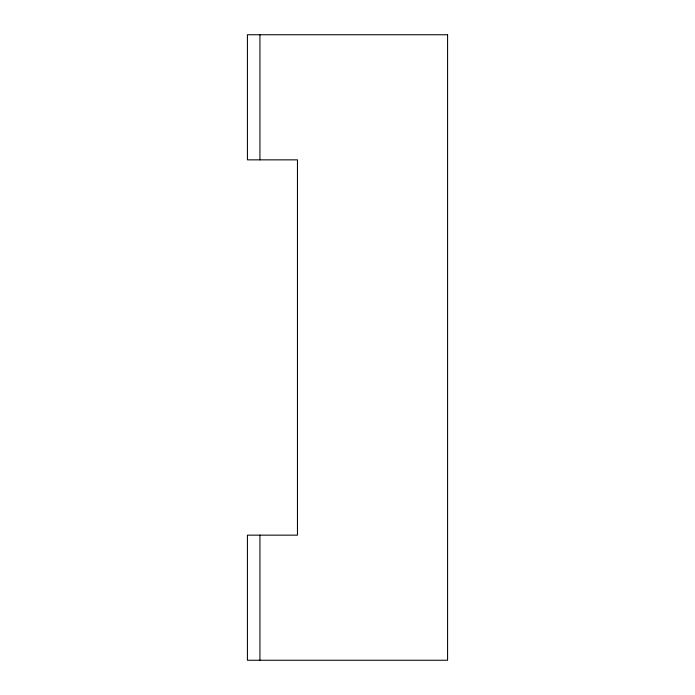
<?xml version="1.0" encoding="UTF-8"?>
<svg xmlns="http://www.w3.org/2000/svg" width="695" height="695" viewBox="0 0 695 695"><rect width="100%" height="100%" fill="white"/><g stroke="black" fill="none" stroke-linecap="round" stroke-linejoin="round"><path stroke-width="1.04" d="M259.93 34.75L259.93 159.85M259.93 535.15L259.93 660.25M447.58 34.75L247.42 34.75L247.42 159.85L297.46 159.85L297.46 535.15L247.42 535.15L247.42 660.25L447.58 660.25L447.58 34.75"/></g></svg>
